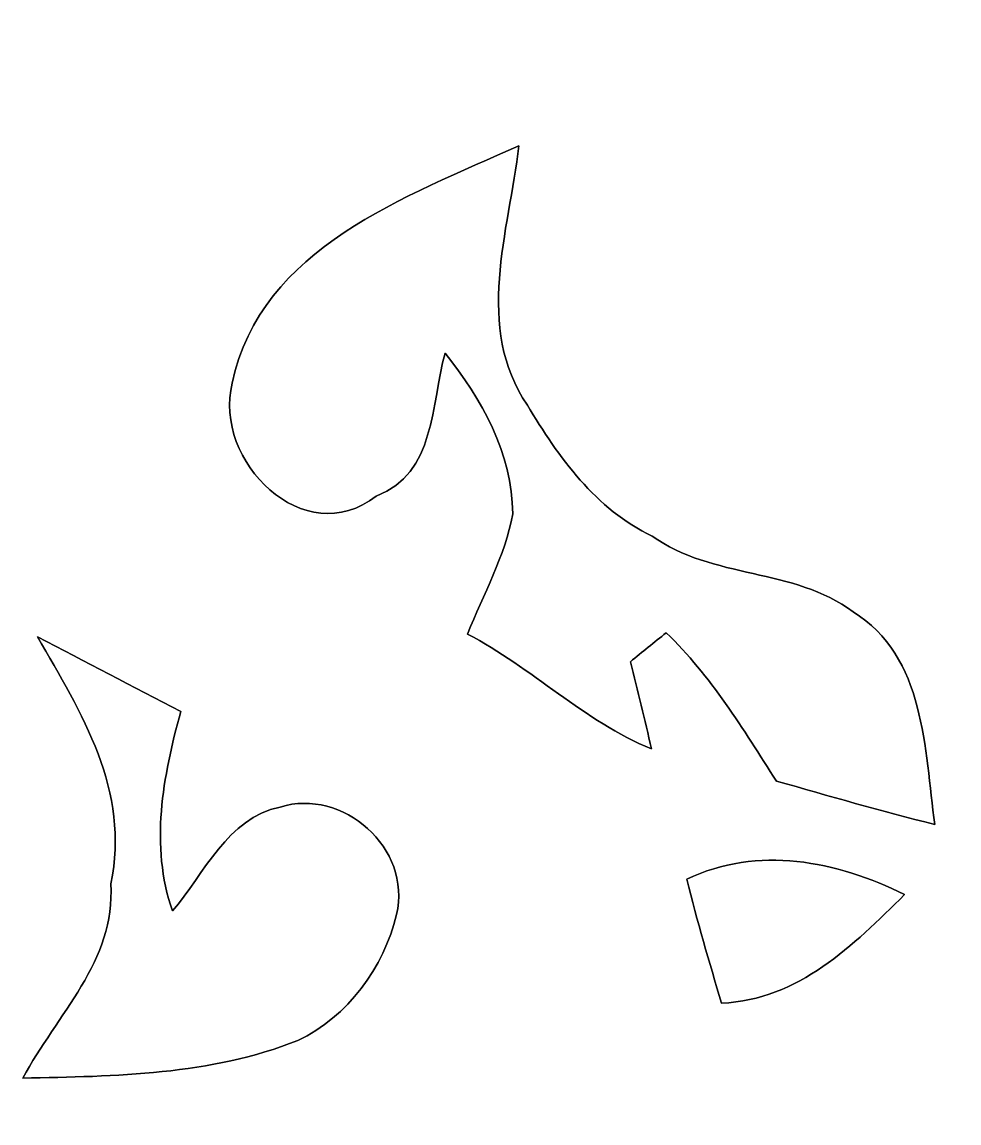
# Model space of a CAD drawing. Header units: centimetres. Extents: x -16.8 to 16.8, y -16.7 to 16.7.
# Drawn here: x 10.259 to 13.496, y -4.053 to -0.252 of the extents above; entities that cross this region are included whole.
import ezdxf

# ---------------------------------------------------------------- set-up
doc = ezdxf.new("R2010")
doc.units = ezdxf.units.CM
doc.header["$MEASUREMENT"] = 0
doc.layers.add('Layer 1', color=7, linetype='Continuous')

msp = doc.modelspace()

# ---------------------------------------------------------------- linework, layer by layer
at = {"layer": 'Layer 1', "color": 7}
for points, knots in [([(-16.77458, 16.66875), (-16.77458, 16.66875), (16.77458, 16.66875), (16.77458, 16.66875), (16.77458, 16.66875), (16.77458, 16.66875), (16.77458, -16.66875), (16.77458, -16.66875), (16.77458, -16.66875), (16.77458, -16.66875), (-16.77458, -16.66875), (-16.77458, -16.66875), (-16.77458, -16.66875), (-16.77458, -16.66875), (-16.77458, 16.66875), (-16.77458, 16.66875), (-16.77458, 16.66875), (-16.77458, 16.66875), (-16.77458, 16.66875), (-16.77458, 16.66875)], [0, 0, 0, 0, 0.1666667, 0.1666667, 0.1666667, 0.1666667, 0.3333333, 0.3333333, 0.3333333, 0.3333333, 0.5, 0.5, 0.5, 0.5, 0.6666667, 0.6666667, 0.6666667, 0.6666667, 1, 1, 1, 1]), ([(10.98585, -1.4986), (11.08251, -1.03046), (11.58981, -0.85443), (11.97575, -0.6791), (11.97575, -0.6791), (11.94047, -0.97402), (11.82194, -1.30881), (12.00503, -1.57445), (12.00503, -1.57445), (12.11192, -1.75331), (12.24139, -1.93534), (12.43612, -2.02671), (12.43612, -2.02671), (12.64391, -2.17593), (12.92578, -2.13536), (13.13004, -2.28812), (13.13004, -2.28812), (13.38051, -2.44228), (13.37627, -2.76296), (13.41191, -3.02225), (13.41191, -3.02225), (13.22846, -2.97709), (13.04643, -2.92347), (12.8651, -2.87267), (12.8651, -2.87267), (12.75045, -2.69311), (12.63862, -2.50931), (12.48481, -2.36044), (12.48481, -2.36044), (12.44282, -2.3936), (12.4019, -2.42711), (12.36098, -2.46063), (12.36098, -2.46063), (12.38497, -2.56117), (12.41143, -2.66065), (12.43365, -2.76154), (12.43365, -2.76154), (12.20082, -2.66524), (12.02055, -2.48144), (11.79865, -2.36502), (11.79865, -2.36502), (11.85263, -2.22779), (11.92847, -2.09621), (11.95458, -1.9498), (11.95458, -1.9498), (11.95176, -1.74131), (11.84839, -1.55328), (11.72069, -1.39559), (11.72069, -1.39559), (11.67201, -1.57057), (11.68823, -1.81151), (11.48327, -1.88842), (11.48327, -1.88842), (11.23491, -2.08351), (10.91741, -1.76706), (10.98585, -1.4986)], [0, 0, 0, 0, 0.0666667, 0.0666667, 0.0666667, 0.0666667, 0.1333333, 0.1333333, 0.1333333, 0.1333333, 0.2, 0.2, 0.2, 0.2, 0.2666667, 0.2666667, 0.2666667, 0.2666667, 0.3333333, 0.3333333, 0.3333333, 0.3333333, 0.4, 0.4, 0.4, 0.4, 0.4666667, 0.4666667, 0.4666667, 0.4666667, 0.5333333, 0.5333333, 0.5333333, 0.5333333, 0.6, 0.6, 0.6, 0.6, 0.6666667, 0.6666667, 0.6666667, 0.6666667, 0.7333333, 0.7333333, 0.7333333, 0.7333333, 0.8, 0.8, 0.8, 0.8, 0.8666667, 0.8666667, 0.8666667, 0.8666667, 1, 1, 1, 1]), ([(10.31311, -2.3749), (10.47856, -2.45851), (10.64225, -2.54776), (10.8077, -2.63278), (10.8077, -2.63278), (10.74632, -2.85644), (10.70046, -3.09527), (10.77912, -3.3207), (10.77912, -3.3207), (10.8899, -3.19158), (10.96786, -3.00108), (11.15131, -2.96228), (11.15131, -2.96228), (11.36685, -2.89489), (11.60674, -3.10409), (11.55347, -3.3334), (11.55347, -3.3334), (11.50867, -3.51543), (11.3852, -3.68688), (11.21234, -3.76802), (11.21234, -3.76802), (10.91001, -3.88832), (10.58227, -3.89184), (10.26266, -3.89784), (10.26266, -3.89784), (10.37837, -3.68053), (10.58369, -3.49356), (10.56605, -3.22721), (10.56605, -3.22721), (10.63413, -2.90689), (10.4648, -2.63525), (10.31311, -2.3749)], [0, 0, 0, 0, 0.1111111, 0.1111111, 0.1111111, 0.1111111, 0.2222222, 0.2222222, 0.2222222, 0.2222222, 0.3333333, 0.3333333, 0.3333333, 0.3333333, 0.4444444, 0.4444444, 0.4444444, 0.4444444, 0.5555556, 0.5555556, 0.5555556, 0.5555556, 0.6666667, 0.6666667, 0.6666667, 0.6666667, 0.7777778, 0.7777778, 0.7777778, 0.7777778, 1, 1, 1, 1]), ([(12.55571, -3.21169), (12.80054, -3.09351), (13.07359, -3.14819), (13.30819, -3.26461), (13.30819, -3.26461), (13.12968, -3.43888), (12.94306, -3.62832), (12.67566, -3.63926), (12.67566, -3.63926), (12.63297, -3.49709), (12.5917, -3.35492), (12.55571, -3.21169)], [0, 0, 0, 0, 0.25, 0.25, 0.25, 0.25, 0.5, 0.5, 0.5, 0.5, 1, 1, 1, 1])]:
    msp.add_open_spline(points, degree=3, knots=knots, dxfattribs=at)
at = {"layer": 'Layer 1', "color": 252}
for points, knots in [([(10.98585, -1.4986), (10.91741, -1.76706), (11.23491, -2.08351), (11.48327, -1.88842), (11.48327, -1.88842), (11.68823, -1.81151), (11.67201, -1.57057), (11.72069, -1.39559), (11.72069, -1.39559), (11.84839, -1.55328), (11.95176, -1.74131), (11.95458, -1.9498), (11.95458, -1.9498), (11.92847, -2.09621), (11.85263, -2.22779), (11.79865, -2.36502), (11.79865, -2.36502), (12.02055, -2.48144), (12.20082, -2.66524), (12.43365, -2.76154), (12.43365, -2.76154), (12.41143, -2.66065), (12.38497, -2.56117), (12.36098, -2.46063), (12.36098, -2.46063), (12.4019, -2.42711), (12.44282, -2.3936), (12.48481, -2.36044), (12.48481, -2.36044), (12.63862, -2.50931), (12.75045, -2.69311), (12.8651, -2.87267), (12.8651, -2.87267), (13.04643, -2.92347), (13.22846, -2.97709), (13.41191, -3.02225), (13.41191, -3.02225), (13.37627, -2.76296), (13.38051, -2.44228), (13.13004, -2.28812), (13.13004, -2.28812), (12.92578, -2.13536), (12.64391, -2.17593), (12.43612, -2.02671), (12.43612, -2.02671), (12.24139, -1.93534), (12.11192, -1.75331), (12.00503, -1.57445), (12.00503, -1.57445), (11.82194, -1.30881), (11.94047, -0.97402), (11.97575, -0.6791), (11.97575, -0.6791), (11.58981, -0.85443), (11.08251, -1.03046), (10.98585, -1.4986), (10.98585, -1.4986), (10.98585, -1.4986), (10.98585, -1.4986), (10.98585, -1.4986)], [0, 0, 0, 0, 0.0625, 0.0625, 0.0625, 0.0625, 0.125, 0.125, 0.125, 0.125, 0.1875, 0.1875, 0.1875, 0.1875, 0.25, 0.25, 0.25, 0.25, 0.3125, 0.3125, 0.3125, 0.3125, 0.375, 0.375, 0.375, 0.375, 0.4375, 0.4375, 0.4375, 0.4375, 0.5, 0.5, 0.5, 0.5, 0.5625, 0.5625, 0.5625, 0.5625, 0.625, 0.625, 0.625, 0.625, 0.6875, 0.6875, 0.6875, 0.6875, 0.75, 0.75, 0.75, 0.75, 0.8125, 0.8125, 0.8125, 0.8125, 0.875, 0.875, 0.875, 0.875, 1, 1, 1, 1]), ([(10.31311, -2.3749), (10.4648, -2.63525), (10.63413, -2.90689), (10.56605, -3.22721), (10.56605, -3.22721), (10.58369, -3.49356), (10.37837, -3.68053), (10.26266, -3.89784), (10.26266, -3.89784), (10.58227, -3.89184), (10.91001, -3.88832), (11.21234, -3.76802), (11.21234, -3.76802), (11.3852, -3.68688), (11.50867, -3.51543), (11.55347, -3.3334), (11.55347, -3.3334), (11.60674, -3.10409), (11.36685, -2.89489), (11.15131, -2.96228), (11.15131, -2.96228), (10.96786, -3.00108), (10.8899, -3.19158), (10.77912, -3.3207), (10.77912, -3.3207), (10.70046, -3.09527), (10.74632, -2.85644), (10.8077, -2.63278), (10.8077, -2.63278), (10.64225, -2.54776), (10.47856, -2.45851), (10.31311, -2.3749), (10.31311, -2.3749), (10.31311, -2.3749), (10.31311, -2.3749), (10.31311, -2.3749)], [0, 0, 0, 0, 0.1, 0.1, 0.1, 0.1, 0.2, 0.2, 0.2, 0.2, 0.3, 0.3, 0.3, 0.3, 0.4, 0.4, 0.4, 0.4, 0.5, 0.5, 0.5, 0.5, 0.6, 0.6, 0.6, 0.6, 0.7, 0.7, 0.7, 0.7, 0.8, 0.8, 0.8, 0.8, 1, 1, 1, 1]), ([(12.55571, -3.21169), (12.5917, -3.35492), (12.63297, -3.49709), (12.67566, -3.63926), (12.67566, -3.63926), (12.94306, -3.62832), (13.12968, -3.43888), (13.30819, -3.26461), (13.30819, -3.26461), (13.07359, -3.14819), (12.80054, -3.09351), (12.55571, -3.21169), (12.55571, -3.21169), (12.55571, -3.21169), (12.55571, -3.21169), (12.55571, -3.21169)], [0, 0, 0, 0, 0.2, 0.2, 0.2, 0.2, 0.4, 0.4, 0.4, 0.4, 0.6, 0.6, 0.6, 0.6, 1, 1, 1, 1])]:
    msp.add_open_spline(points, degree=3, knots=knots, dxfattribs=at)

doc.saveas('drawing.dxf')
